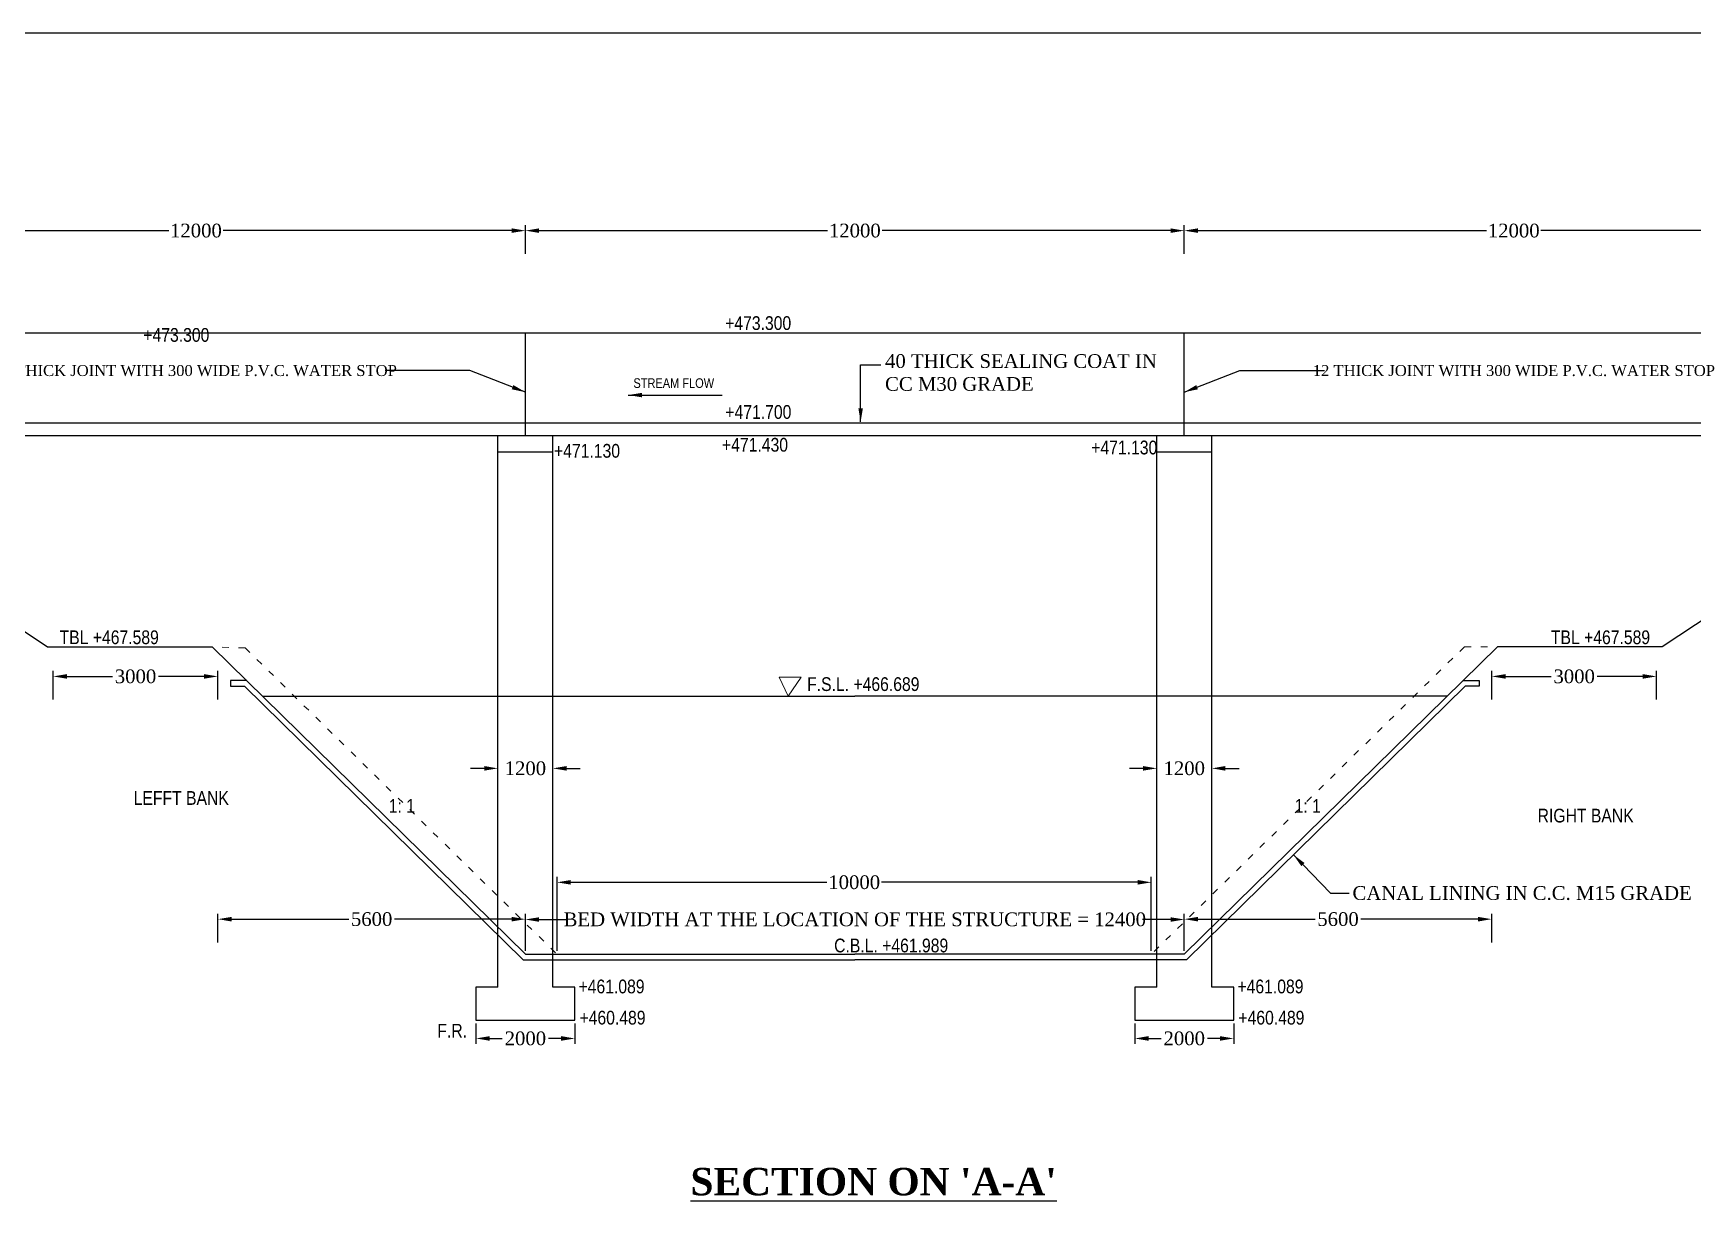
# Model space of a CAD drawing. Header units: millimetres. Extents: x 80 to 6605, y 46 to 2491.
# Drawn here: x 5670.8 to 5973.1, y 1145.2 to 1357.8 of the extents above; entities that cross this region are included whole.
import ezdxf
from ezdxf.enums import TextEntityAlignment as Align

# ---------------------------------------------------------------- set-up
doc = ezdxf.new("R2010")
doc.units = ezdxf.units.MM
doc.linetypes.add('ACAD_ISO03W100', pattern=[30, 12, -18])
doc.layers.add('STEEL', color=5, linetype='Continuous')
doc.layers.add('TEXT_GENERAL', color=4, linetype='Continuous')
doc.styles.add('ABADI', font='')
doc.styles.add('ARIAL NARROW', font='ARIALN.TTF')
doc.styles.get("Standard").update_dxf_attribs({"font": 'times.ttf', "height": 2.5})
doc.styles.add('TNR_2.5', font='times.ttf', dxfattribs={"height": 2.5})
doc.styles.get('ABADI').set_extended_font_data('Abadi MT Condensed Light')
doc.dimstyles.new('ISO-25', dxfattribs={"dimtxt": 2.5, "dimasz": 2.5, "dimexe": 1.25, "dimexo": 0.625, "dimtad": 1, "dimlfac": 25, "dimtxsty": 'Standard', "dimcen": 2.5, "dimadec": 0, "dimazin": 0, "dimtfac": 1, "dimtmove": 0, "dimatfit": 3, "dimfxl": 1, "dimarcsym": 0})
doc.dimstyles.new('STYLE_ESH', dxfattribs={"dimtxt": 2.5, "dimasz": 2.5, "dimexe": 1, "dimexo": 0.625, "dimtad": 0, "dimtih": 1, "dimtoh": 1, "dimdec": 0, "dimlfac": 100, "dimzin": 9, "dimdsep": 46, "dimtxsty": 'TNR_2.5', "dimcen": 2.5, "dimadec": 0, "dimazin": 2, "dimtfac": 1, "dimtdec": 0, "dimtofl": 0, "dimtmove": 2, "dimatfit": 3, "dimfxl": 1, "dimarcsym": 0})

# ---------------------------------------------------------------- blocks, each defined once
blk = doc.blocks.new('*D96')
at = {"color": 0, "lineweight": -2, "transparency": 16777216}
for p, q in [((5704.44, 1192.28), (5704.44, 1197.51)), ((5760.44, 1192.28), (5760.44, 1197.51)), ((5706.94, 1196.51), (5728.28, 1196.51)), ((5757.94, 1196.51), (5736.6, 1196.51))]:
    blk.add_line(p, q, dxfattribs=at)
at = {"color": 0, "transparency": 16777216}
for points in [[(5706.94, 1196.92), (5706.94, 1196.09), (5704.44, 1196.51)], [(5757.94, 1196.92), (5757.94, 1196.09), (5760.44, 1196.51)]]:
    blk.add_solid(points, dxfattribs=at)
at = {"layer": 'Defpoints', "color": 0, "transparency": 16777216}
for p in [(5704.44, 1196.51), (5704.44, 1191.65), (5760.44, 1191.65)]:
    blk.add_point(p, dxfattribs=at)
at = {"color": 0, "transparency": 16777216, "insert": (5732.44, 1196.51), "char_height": 2.5, "attachment_point": 5, "style": 'TNR_2.5'}
blk.add_mtext('5600', dxfattribs=at)
blk = doc.blocks.new('*D97')
at = {"color": 0, "lineweight": -2, "transparency": 16777216}
for p, q in [((5674.44, 1236.49), (5674.44, 1241.71)), ((5676.94, 1240.71), (5685.26, 1240.71)), ((5701.94, 1240.71), (5693.61, 1240.71)), ((5704.44, 1236.49), (5704.44, 1241.71))]:
    blk.add_line(p, q, dxfattribs=at)
at = {"color": 0, "transparency": 16777216}
for points in [[(5676.94, 1241.13), (5676.94, 1240.3), (5674.44, 1240.71)], [(5701.94, 1241.13), (5701.94, 1240.3), (5704.44, 1240.71)]]:
    blk.add_solid(points, dxfattribs=at)
at = {"layer": 'Defpoints', "color": 0, "transparency": 16777216}
for p in [(5674.44, 1240.71), (5674.44, 1235.86), (5704.44, 1235.86)]:
    blk.add_point(p, dxfattribs=at)
at = {"color": 0, "transparency": 16777216, "insert": (5689.44, 1240.71), "char_height": 2.5, "attachment_point": 5, "style": 'TNR_2.5'}
blk.add_mtext('3000', dxfattribs=at)
blk = doc.blocks.new('*D101')
at = {"color": 0, "lineweight": -2, "transparency": 16777216}
for p, q in [((5760.44, 1190.74), (5760.44, 1197.45)), ((5880.44, 1190.74), (5880.44, 1197.45)), ((5762.94, 1196.45), (5768.07, 1196.45)), ((5877.94, 1196.45), (5872.82, 1196.45))]:
    blk.add_line(p, q, dxfattribs=at)
at = {"color": 0, "transparency": 16777216}
for points in [[(5762.94, 1196.86), (5762.94, 1196.03), (5760.44, 1196.45)], [(5877.94, 1196.86), (5877.94, 1196.03), (5880.44, 1196.45)]]:
    blk.add_solid(points, dxfattribs=at)
at = {"layer": 'Defpoints', "color": 0, "transparency": 16777216}
for p in [(5880.44, 1196.45), (5760.44, 1190.12), (5880.44, 1190.12)]:
    blk.add_point(p, dxfattribs=at)
at = {"color": 0, "transparency": 16777216, "insert": (5820.44, 1196.45), "char_height": 2.5, "attachment_point": 5, "style": 'TNR_2.5'}
blk.add_mtext('BED WIDTH AT THE LOCATION OF THE STRUCTURE = 12400', dxfattribs=at)
blk = doc.blocks.new('*D102')
at = {"color": 0, "lineweight": -2, "transparency": 16777216}
for p, q in [((5640.44, 1317.67), (5640.44, 1322.88)), ((5642.94, 1321.88), (5695.49, 1321.88)), ((5757.94, 1321.88), (5705.4, 1321.88)), ((5760.44, 1317.67), (5760.44, 1322.88))]:
    blk.add_line(p, q, dxfattribs=at)
at = {"color": 0, "transparency": 16777216}
for points in [[(5642.94, 1322.3), (5642.94, 1321.47), (5640.44, 1321.88)], [(5757.94, 1322.3), (5757.94, 1321.47), (5760.44, 1321.88)]]:
    blk.add_solid(points, dxfattribs=at)
at = {"layer": 'Defpoints', "color": 0, "transparency": 16777216}
for p in [(5760.44, 1321.88), (5640.44, 1317.05), (5760.44, 1317.05)]:
    blk.add_point(p, dxfattribs=at)
at = {"color": 0, "transparency": 16777216, "insert": (5700.44, 1321.88), "char_height": 2.5, "attachment_point": 5, "style": 'TNR_2.5'}
blk.add_mtext('12000', dxfattribs=at)
blk = doc.blocks.new('*D103')
at = {"color": 0, "lineweight": -2, "transparency": 16777216}
for p, q in [((5760.44, 1317.67), (5760.44, 1322.88)), ((5762.94, 1321.88), (5815.49, 1321.88)), ((5877.94, 1321.88), (5825.4, 1321.88)), ((5880.44, 1317.67), (5880.44, 1322.88))]:
    blk.add_line(p, q, dxfattribs=at)
at = {"color": 0, "transparency": 16777216}
for points in [[(5762.94, 1322.3), (5762.94, 1321.47), (5760.44, 1321.88)], [(5877.94, 1322.3), (5877.94, 1321.47), (5880.44, 1321.88)]]:
    blk.add_solid(points, dxfattribs=at)
at = {"layer": 'Defpoints', "color": 0, "transparency": 16777216}
for p in [(5880.44, 1321.88), (5760.44, 1317.05), (5880.44, 1317.05)]:
    blk.add_point(p, dxfattribs=at)
at = {"color": 0, "transparency": 16777216, "insert": (5820.44, 1321.88), "char_height": 2.5, "attachment_point": 5, "style": 'TNR_2.5'}
blk.add_mtext('12000', dxfattribs=at)
blk = doc.blocks.new('*D104')
at = {"color": 0, "lineweight": -2, "transparency": 16777216}
for p, q in [((5880.44, 1317.67), (5880.44, 1322.88)), ((5882.94, 1321.88), (5935.49, 1321.88)), ((5997.94, 1321.88), (5945.4, 1321.88)), ((6000.44, 1317.67), (6000.44, 1322.88))]:
    blk.add_line(p, q, dxfattribs=at)
at = {"color": 0, "transparency": 16777216}
for points in [[(5882.94, 1322.3), (5882.94, 1321.47), (5880.44, 1321.88)], [(5997.94, 1322.3), (5997.94, 1321.47), (6000.44, 1321.88)]]:
    blk.add_solid(points, dxfattribs=at)
at = {"layer": 'Defpoints', "color": 0, "transparency": 16777216}
for p in [(6000.44, 1321.88), (5880.44, 1317.05), (6000.44, 1317.05)]:
    blk.add_point(p, dxfattribs=at)
at = {"color": 0, "transparency": 16777216, "insert": (5940.44, 1321.88), "char_height": 2.5, "attachment_point": 5, "style": 'TNR_2.5'}
blk.add_mtext('12000', dxfattribs=at)
blk = doc.blocks.new('*D113')
at = {"color": 0, "lineweight": -2, "transparency": 16777216}
for p, q in [((5755.44, 1224.6), (5755.44, 1224.97)), ((5765.44, 1224.6), (5765.44, 1224.97)), ((5752.94, 1223.97), (5750.44, 1223.97)), ((5767.94, 1223.97), (5770.44, 1223.97))]:
    blk.add_line(p, q, dxfattribs=at)
at = {"color": 0, "transparency": 16777216}
for points in [[(5752.94, 1224.39), (5752.94, 1223.55), (5755.44, 1223.97)], [(5767.94, 1224.39), (5767.94, 1223.55), (5765.44, 1223.97)]]:
    blk.add_solid(points, dxfattribs=at)
at = {"layer": 'Defpoints', "color": 0, "transparency": 16777216}
for p in [(5755.44, 1223.97), (5765.44, 1223.97), (5765.44, 1223.97)]:
    blk.add_point(p, dxfattribs=at)
at = {"color": 0, "transparency": 16777216, "insert": (5760.44, 1223.97), "char_height": 2.5, "attachment_point": 5, "style": 'TNR_2.5'}
blk.add_mtext('1200', dxfattribs=at)
blk = doc.blocks.new('*D114')
at = {"color": 0, "lineweight": -2, "transparency": 16777216}
for p, q in [((5875.44, 1224.6), (5875.44, 1224.97)), ((5885.44, 1224.6), (5885.44, 1224.97)), ((5872.94, 1223.97), (5870.44, 1223.97)), ((5887.94, 1223.97), (5890.44, 1223.97))]:
    blk.add_line(p, q, dxfattribs=at)
at = {"color": 0, "transparency": 16777216}
for points in [[(5872.94, 1224.39), (5872.94, 1223.55), (5875.44, 1223.97)], [(5887.94, 1224.39), (5887.94, 1223.55), (5885.44, 1223.97)]]:
    blk.add_solid(points, dxfattribs=at)
at = {"layer": 'Defpoints', "color": 0, "transparency": 16777216}
for p in [(5875.44, 1223.97), (5885.44, 1223.97), (5885.44, 1223.97)]:
    blk.add_point(p, dxfattribs=at)
at = {"color": 0, "transparency": 16777216, "insert": (5880.44, 1223.97), "char_height": 2.5, "attachment_point": 5, "style": 'TNR_2.5'}
blk.add_mtext('1200', dxfattribs=at)
blk = doc.blocks.new('*D115')
at = {"color": 0, "lineweight": -2, "transparency": 16777216}
for p, q in [((5751.44, 1177.49), (5751.44, 1173.79)), ((5769.44, 1177.49), (5769.44, 1173.79)), ((5753.94, 1174.79), (5756.23, 1174.79)), ((5766.94, 1174.79), (5764.65, 1174.79))]:
    blk.add_line(p, q, dxfattribs=at)
at = {"color": 0, "transparency": 16777216}
for points in [[(5753.94, 1175.21), (5753.94, 1174.37), (5751.44, 1174.79)], [(5766.94, 1175.21), (5766.94, 1174.37), (5769.44, 1174.79)]]:
    blk.add_solid(points, dxfattribs=at)
at = {"layer": 'Defpoints', "color": 0, "transparency": 16777216}
for p in [(5751.44, 1178.12), (5769.44, 1178.12), (5769.44, 1174.79)]:
    blk.add_point(p, dxfattribs=at)
at = {"color": 0, "transparency": 16777216, "insert": (5760.44, 1174.79), "char_height": 2.5, "attachment_point": 5, "style": 'TNR_2.5'}
blk.add_mtext('2000', dxfattribs=at)
blk = doc.blocks.new('*D116')
at = {"color": 0, "lineweight": -2, "transparency": 16777216}
for p, q in [((5871.44, 1177.49), (5871.44, 1173.79)), ((5889.44, 1177.49), (5889.44, 1173.79)), ((5873.94, 1174.79), (5876.23, 1174.79)), ((5886.94, 1174.79), (5884.65, 1174.79))]:
    blk.add_line(p, q, dxfattribs=at)
at = {"color": 0, "transparency": 16777216}
for points in [[(5873.94, 1175.21), (5873.94, 1174.37), (5871.44, 1174.79)], [(5886.94, 1175.21), (5886.94, 1174.37), (5889.44, 1174.79)]]:
    blk.add_solid(points, dxfattribs=at)
at = {"layer": 'Defpoints', "color": 0, "transparency": 16777216}
for p in [(5871.44, 1178.12), (5889.44, 1178.12), (5889.44, 1174.79)]:
    blk.add_point(p, dxfattribs=at)
at = {"color": 0, "transparency": 16777216, "insert": (5880.44, 1174.79), "char_height": 2.5, "attachment_point": 5, "style": 'TNR_2.5'}
blk.add_mtext('2000', dxfattribs=at)
blk = doc.blocks.new('*D126')
at = {"color": 0, "lineweight": -2, "transparency": 16777216}
for p, q in [((5936.45, 1236.49), (5936.45, 1241.71)), ((5938.95, 1240.71), (5947.27, 1240.71)), ((5963.95, 1240.71), (5955.63, 1240.71)), ((5966.45, 1236.49), (5966.45, 1241.71))]:
    blk.add_line(p, q, dxfattribs=at)
at = {"color": 0, "transparency": 16777216}
for points in [[(5938.95, 1241.13), (5938.95, 1240.3), (5936.45, 1240.71)], [(5963.95, 1241.13), (5963.95, 1240.3), (5966.45, 1240.71)]]:
    blk.add_solid(points, dxfattribs=at)
at = {"layer": 'Defpoints', "color": 0, "transparency": 16777216}
for p in [(5966.45, 1240.71), (5936.45, 1235.86), (5966.45, 1235.86)]:
    blk.add_point(p, dxfattribs=at)
at = {"color": 0, "transparency": 16777216, "insert": (5951.45, 1240.71), "char_height": 2.5, "attachment_point": 5, "style": 'TNR_2.5'}
blk.add_mtext('3000', dxfattribs=at)
blk = doc.blocks.new('*D125')
at = {"color": 0, "lineweight": -2, "transparency": 16777216}
for p, q in [((5880.44, 1192.28), (5880.44, 1197.51)), ((5936.44, 1192.28), (5936.44, 1197.51)), ((5882.94, 1196.51), (5904.28, 1196.51)), ((5933.94, 1196.51), (5912.6, 1196.51))]:
    blk.add_line(p, q, dxfattribs=at)
at = {"color": 0, "transparency": 16777216}
for points in [[(5882.94, 1196.92), (5882.94, 1196.09), (5880.44, 1196.51)], [(5933.94, 1196.92), (5933.94, 1196.09), (5936.44, 1196.51)]]:
    blk.add_solid(points, dxfattribs=at)
at = {"layer": 'Defpoints', "color": 0, "transparency": 16777216}
for p in [(5936.44, 1196.51), (5880.44, 1191.65), (5936.44, 1191.65)]:
    blk.add_point(p, dxfattribs=at)
at = {"color": 0, "transparency": 16777216, "insert": (5908.44, 1196.51), "char_height": 2.5, "attachment_point": 5, "style": 'TNR_2.5'}
blk.add_mtext('5600', dxfattribs=at)
blk = doc.blocks.new('*D308')
at = {"color": 0, "lineweight": -2, "transparency": 16777216}
for p, q in [((5766.21, 1190.74), (5766.21, 1204.22)), ((5768.71, 1203.22), (5815.37, 1203.22)), ((5871.94, 1203.22), (5825.28, 1203.22)), ((5874.44, 1190.74), (5874.44, 1204.22))]:
    blk.add_line(p, q, dxfattribs=at)
at = {"color": 0, "transparency": 16777216}
for points in [[(5768.71, 1203.64), (5768.71, 1202.8), (5766.21, 1203.22)], [(5871.94, 1203.64), (5871.94, 1202.8), (5874.44, 1203.22)]]:
    blk.add_solid(points, dxfattribs=at)
at = {"layer": 'Defpoints', "color": 0, "transparency": 16777216}
for p in [(5874.44, 1203.22), (5766.21, 1190.12), (5874.44, 1190.12)]:
    blk.add_point(p, dxfattribs=at)
at = {"color": 0, "transparency": 16777216, "insert": (5820.33, 1203.22), "char_height": 2.5, "attachment_point": 5, "style": 'TNR_2.5'}
blk.add_mtext('10000', dxfattribs=at)

msp = doc.modelspace()

# ---------------------------------------------------------------- linework, layer by layer
at = {"color": 0}
for p, q in [((6436.08736, 1357.83356), (5363.93888, 1357.83356)), ((6000.44263, 1303.22567), (5640.44263, 1303.22567)), ((5760.44263, 1284.62567), (5760.44263, 1303.22567)), ((5880.44263, 1284.62567), (5880.44263, 1303.22567)), ((5760.44263, 1284.62567), (5760.44263, 1292.22567)), ((5880.44263, 1285.12567), (5880.44263, 1292.22567)), ((6000.44263, 1286.82567), (5640.44263, 1286.82567)), ((5755.44263, 1184.11567), (5755.44263, 1284.62567)), ((5765.44263, 1184.11567), (5765.44263, 1284.62567)), ((5875.44263, 1184.11567), (5875.44263, 1284.62567)), ((5885.44263, 1184.11567), (5885.44263, 1284.62567)), ((6000.44263, 1284.52567), (5640.44263, 1284.52567)), ((5765.44263, 1281.52567), (5755.44263, 1281.52567)), ((5885.44263, 1281.52567), (5875.44263, 1281.52567)), ((5994.23182, 1263.82567), (5967.46082, 1246.11567)), ((5652.57764, 1259.9066), (5673.42445, 1246.11567)), ((5673.42445, 1246.11567), (5703.42445, 1246.11567)), ((5703.42445, 1246.11567), (5760.44263, 1190.11567)), ((5937.46082, 1246.11567), (5880.44263, 1190.11567)), ((5967.46082, 1246.11567), (5937.46082, 1246.11567)), ((5706.71259, 1239.93982), (5706.71259, 1238.93982)), ((5709.71259, 1239.93982), (5706.71259, 1239.93982)), ((5931.17268, 1239.93982), (5934.17268, 1239.93982)), ((5934.17268, 1239.93982), (5934.17268, 1238.93982)), ((5706.71259, 1238.93982), (5709.30364, 1238.93982)), ((5709.30364, 1238.93982), (5760.03369, 1189.11567)), ((5712.58809, 1237.11567), (5817.94263, 1237.11567)), ((5817.94263, 1237.11567), (5820.44263, 1237.11567)), ((5928.29718, 1237.11567), (5820.44263, 1237.11567)), ((5931.58162, 1238.93982), (5880.85158, 1189.11567)), ((5934.17268, 1238.93982), (5931.58162, 1238.93982)), ((5760.03369, 1189.11567), (5817.94263, 1189.11567)), ((5760.44263, 1190.11567), (5817.94263, 1190.11567)), ((5817.94263, 1190.11567), (5820.44263, 1190.11567)), ((5817.94263, 1189.11567), (5820.44263, 1189.11567)), ((5880.44263, 1190.11567), (5820.44263, 1190.11567)), ((5880.85158, 1189.11567), (5820.44263, 1189.11567)), ((5755.44263, 1184.11567), (5751.44263, 1184.11567)), ((5751.44263, 1184.11567), (5751.44263, 1178.11567)), ((5769.44263, 1184.11567), (5765.44263, 1184.11567)), ((5769.44263, 1178.11567), (5769.44263, 1184.11567)), ((5871.44263, 1184.11567), (5871.44263, 1178.11567)), ((5875.44263, 1184.11567), (5871.44263, 1184.11567)), ((5889.44263, 1184.11567), (5885.44263, 1184.11567)), ((5889.44263, 1178.11567), (5889.44263, 1184.11567)), ((5751.44263, 1178.11567), (5765.44263, 1178.11567)), ((5765.44263, 1178.11567), (5769.44263, 1178.11567)), ((5871.44263, 1178.11567), (5885.44263, 1178.11567)), ((5885.44263, 1178.11567), (5889.44263, 1178.11567))]:
    msp.add_line(p, q, dxfattribs=at)
at = {"layer": 'STEEL', "color": 0, "lineweight": 5}
for p, q in [((5806.68397, 1240.55538), (5810.66953, 1240.55538)), ((5808.31445, 1237.11567), (5806.68397, 1240.55538)), ((5810.66953, 1240.55538), (5808.31445, 1237.11567))]:
    msp.add_line(p, q, dxfattribs=at)
at = {"layer": 'TEXT_GENERAL', "color": 0, "linetype": 'ACAD_ISO03W100', "lineweight": 5, "ltscale": 0.1}
for p, q in [((5709.42035, 1245.8938), (5703.42445, 1246.11567)), ((5709.42035, 1245.8938), (5766.43853, 1189.8938)), ((5931.46082, 1246.11567), (5874.44263, 1190.11567)), ((5931.46082, 1246.11567), (5937.46082, 1246.11567))]:
    msp.add_line(p, q, dxfattribs=at)

# ---------------------------------------------------------------- texts
at = {"color": 0, "lineweight": 13, "ltscale": 0.8, "style": 'ABADI'}
msp.add_text('STREAM FLOW', height=1.75, dxfattribs=at).set_placement((5780.11611, 1293.24491))
at = {"color": 0}
for s, insert, char_height, width, attachment_point in [('\\pt46,52;12 THICK JOINT WITH 300 WIDE P.V.C. WATER STOP', (5663.79148, 1297.41088), 2, 85, 1), ('\\pt46,52;12 THICK JOINT WITH 300 WIDE P.V.C. WATER STOP', (5977.09379, 1297.41088), 2, 85, 3), ("{\\fTimes New Roman|b1|i0|c0|p18;\\LSECTION ON 'A-A'}", (5790.49844, 1151.22785), 5, 69, 1)]:
    msp.add_mtext(s, dxfattribs=dict(at, insert=insert, char_height=char_height, width=width, attachment_point=attachment_point))
at = {"color": 0, "char_height": 2.5, "attachment_point": 1}
for s, insert, width, style in [('{\\fTimes New Roman|b0|i0|c0|p18;40 THICK SEALING COAT IN CC M30 GRADE}', (5825.94675, 1299.38698), 50, 'ABADI'), ('CANAL LINING IN C.C. M15 GRADE', (5911.07745, 1202.5234), 150, 'TNR_2.5')]:
    msp.add_mtext(s, dxfattribs=dict(at, insert=insert, width=width, style=style))
at = {"layer": 'TEXT_GENERAL', "color": 0, "lineweight": 9, "style": 'ARIAL NARROW'}
for s, p in [('+473.300', (5796.82759, 1303.7969)), ('+471.700', (5796.85861, 1287.61083)), ('+471.130', (5765.65713, 1280.54132)), ('+471.430', (5796.25063, 1281.63905)), ('+471.130', (5863.50064, 1281.14132)), ('+461.089', (5770.12415, 1183.00589)), ('+461.089', (5890.12415, 1183.00589)), ('+460.489', (5770.29643, 1177.32517)), ('+460.489', (5890.29643, 1177.32517)), ('F.R.', (5744.41112, 1174.94225))]:
    msp.add_text(s, height=2.5, dxfattribs=at).set_placement(p)
at = {"layer": 'TEXT_GENERAL', "color": 0, "lineweight": 5, "style": 'ARIAL NARROW'}
for s, p in [('+473.300', (5696.87191, 1302.89451)), ('+473.300', (5696.87191, 1302.89451)), ('TBL +467.589', (5684.64563, 1247.83999)), ('TBL +467.589', (5956.23963, 1247.83999)), ('LEFFT BANK', (5697.76655, 1218.5745)), ('1: 1', (5737.95402, 1217.12745)), ('1: 1', (5902.93125, 1217.12745)), ('RIGHT BANK', (5953.53912, 1215.3668))]:
    msp.add_text(s, height=2.5, dxfattribs=at).set_placement(p, align=Align.MIDDLE)
for s, p in [('F.S.L. +466.689', (5811.74896, 1240.558)), ('C.B.L. +461.989', (5816.67121, 1192.9678))]:
    msp.add_text(s, height=2.5, dxfattribs=at).set_placement(p, align=Align.TOP_LEFT)

# ---------------------------------------------------------------- dimensions: what is measured, and where the dimension line sits
at = {"color": 0}
for base, p1, p2, text, picture, middle in [((5760.44263, 1321.8835), (5640.44263, 1317.04825), (5760.44263, 1317.04825), '12000', '*D102', (5700.44263, 1321.8835)), ((6000.44263, 1321.8835), (5880.44263, 1317.04825), (6000.44263, 1317.04825), '12000', '*D104', (5940.44263, 1321.8835)), ((5765.44263, 1223.97067), (5755.44263, 1223.97067), (5765.44263, 1223.97067), '1200', '*D113', (5760.44263, 1223.97067)), ((5885.44263, 1223.97067), (5875.44263, 1223.97067), (5885.44263, 1223.97067), '1200', '*D114', (5880.44263, 1223.97067)), ((5880.44263, 1196.44733), (5760.44263, 1190.11567), (5880.44263, 1190.11567), 'BED WIDTH AT THE LOCATION OF THE STRUCTURE = 12400', '*D101', (5820.44263, 1196.44733)), ((5769.44263, 1174.79108), (5751.44263, 1178.11567), (5769.44263, 1178.11567), '2000', '*D115', (5760.44263, 1174.79108)), ((5889.44263, 1174.79108), (5871.44263, 1178.11567), (5889.44263, 1178.11567), '2000', '*D116', (5880.44263, 1174.79108))]:
    dim = msp.add_linear_dim(base=base, p1=p1, p2=p2, text=text, dimstyle='STYLE_ESH', dxfattribs=at)
    dim.commit()
    dim.dimension.update_dxf_attribs({"geometry": picture, "text_midpoint": middle})
for base, p1, p2, picture, middle in [((5880.44263, 1321.8835), (5760.44263, 1317.04825), (5880.44263, 1317.04825), '*D103', (5820.44263, 1321.8835)), ((5674.43607, 1240.71453), (5704.43607, 1235.8643), (5674.43607, 1235.8643), '*D97', (5689.43607, 1240.71453)), ((5704.44263, 1196.50512), (5760.44263, 1191.65488), (5704.44263, 1191.65488), '*D96', (5732.44263, 1196.50512))]:
    dim = msp.add_linear_dim(base=base, p1=p1, p2=p2, dimstyle='STYLE_ESH', dxfattribs=at)
    dim.commit()
    dim.dimension.update_dxf_attribs({"geometry": picture, "text_midpoint": middle})
for base, p1, p2, picture, middle in [((5966.4492, 1240.71453), (5936.4492, 1235.8643), (5966.4492, 1235.8643), '*D126', (5951.4492, 1240.71453)), ((5936.44263, 1196.50512), (5880.44263, 1191.65488), (5936.44263, 1191.65488), '*D125', (5908.44263, 1196.50512))]:
    dim = msp.add_linear_dim(base=base, p1=p1, p2=p2, angle=180, dimstyle='STYLE_ESH', dxfattribs=at)
    dim.commit()
    dim.dimension.update_dxf_attribs({"geometry": picture, "text_midpoint": middle})
dim = msp.add_linear_dim(base=(5874.44263, 1203.22163), p1=(5766.21263, 1190.11567), p2=(5874.44263, 1190.11567), text='10000', dimstyle='STYLE_ESH')
dim.commit()
dim.dimension.update_dxf_attribs({"geometry": '*D308', "text_midpoint": (5820.32763, 1203.22163)})

# ---------------------------------------------------------------- leaders
for points, dimstyle, override in [([(5821.50032, 1287.04811), (5821.50032, 1297.46326), (5825.17935, 1297.46326)], 'STYLE_ESH', {"dimgap": 0.625, "dimtad": 0}), ([(5779.18448, 1291.94049), (5796.30122, 1291.94049)], 'ISO-25', {"dimgap": 0.625, "dimtad": 0, "dimtxsty": 'ABADI'})]:
    msp.add_leader(points, dimstyle=dimstyle, override=override, dxfattribs=at)
at = {"color": 0, "ltscale": 0.5}
for points in [[(5760.44263, 1292.47567), (5750.32185, 1296.38602), (5734.91809, 1296.38602)], [(5880.44263, 1292.47567), (5890.56342, 1296.38602), (5905.96717, 1296.38602)]]:
    msp.add_leader(points, dimstyle='ISO-25', override={"dimgap": 0.625, "dimtad": 0}, dxfattribs=at)
at = {"color": 0, "annotation_type": 0, "has_hookline": 1, "hookline_direction": 0, "text_width": 60.17484}
msp.add_leader([(5900.31584, 1208.23235), (5907.08546, 1201.2734), (5910.45245, 1201.2734)], dimstyle='STYLE_ESH', override={"dimgap": 0.625, "dimtad": 0}, dxfattribs=at)

doc.saveas('drawing.dxf')
